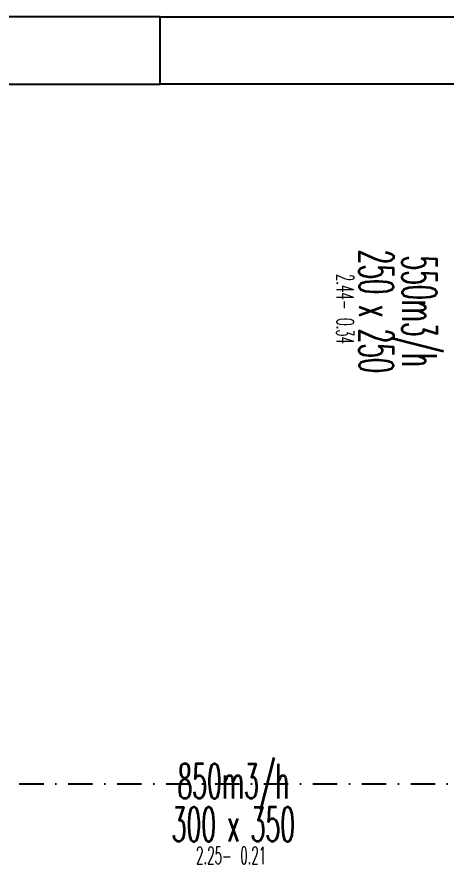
# Model space of a CAD drawing. Header units: inches. Extents: x -772 to 6765, y -813 to 4093.
# Drawn here: x 5332.2 to 5555.8, y 1208.2 to 1650 of the extents above; entities that cross this region are included whole.
import ezdxf
from ezdxf.enums import TextEntityAlignment as Align

# ---------------------------------------------------------------- set-up
doc = ezdxf.new("R2010")
doc.units = ezdxf.units.IN
doc.header["$MEASUREMENT"] = 0
doc.linetypes.add('DASHDOT', pattern=[25.4, 12.7, -6.35, 0, -6.35])
doc.layers.add('H_STR_Aks', color=250, linetype='DASHDOT')
doc.layers.add('MTY-UFLEME-KANALI', color=20, linetype='Continuous')
doc.layers.add('HIZ-PA', color=253, linetype='Continuous', lineweight=0, transparency=0.5)
doc.layers.add('MTY-UFLEME-KANALI-CAP', color=21, linetype='Continuous', lineweight=0)
doc.styles.add('CAP', font='simplxtw.shx', dxfattribs={"width": 0.65})

# ---------------------------------------------------------------- blocks, each defined once
blk = doc.blocks.new('*U230')
at = {"layer": 'HIZ-PA', "color": 3, "style": 'CAP', "width": 0.5}
blk.add_attdef('HIZ', text='', height=0.5, dxfattribs=at).set_placement((-0.049, -1.954), align=Align.BOTTOM_RIGHT)
blk.add_attdef('PA', text='', height=0.5, dxfattribs=at).set_placement((0.201, -1.954), align=Align.BOTTOM_LEFT)
at = {"layer": 'MTY-UFLEME-KANALI-CAP', "color": 7, "style": 'CAP', "width": 0.5}
for tag, p in [('DEBI', (0.001, -0.204)), ('X', (0.001, -1.454))]:
    blk.add_attdef(tag, text='', height=1, dxfattribs=at).set_placement(p, align=Align.BOTTOM_CENTER)
blk.add_attdef('A', text='', height=1, dxfattribs=at).set_placement((-0.499, -1.454), align=Align.BOTTOM_RIGHT)
blk.add_attdef('B', text='', height=1, dxfattribs=at).set_placement((0.501, -1.454), align=Align.BOTTOM_LEFT)
blk = doc.blocks.new('mekanik')
at = {"layer": 'MTY-UFLEME-KANALI'}
for points in [[(24257.5, 8490), (24257.5, 8455), (24676.79, 8455), (24676.79, 8490)], [(24867.25, 8490), (24867.25, 8455), (24676.79, 8455), (24676.79, 8490)]]:
    blk.add_lwpolyline(points, close=True, dxfattribs=at)
at = {"layer": 'MTY-UFLEME-KANALI-CAP', "xscale": 18, "yscale": 18, "zscale": 18, "rotation": 269.9999999999989}
blk.add_blockref('*U230', (24801.28, 8336.51), dxfattribs=at).add_auto_attribs({'DEBI': '550m3/h', 'X': 'x', 'A': '250', 'B': '250', 'PA': '0.34', 'HIZ': '2.44-'})
at = {"layer": 'MTY-UFLEME-KANALI-CAP', "xscale": 18, "yscale": 18, "zscale": 18}
blk.add_blockref('*U230', (24714.98, 8080.65), dxfattribs=at).add_auto_attribs({'DEBI': '850m3/h', 'X': 'x', 'A': '300', 'B': '350', 'PA': '0.21', 'HIZ': '2.25-'})

msp = doc.modelspace()

# ---------------------------------------------------------------- linework, layer by layer
at = {"layer": 'H_STR_Aks'}
msp.add_line((-659.05, 1250), (6664.51, 1250), dxfattribs=at)

# ---------------------------------------------------------------- block references
msp.add_blockref('mekanik', (-19270, -6840))

doc.saveas('drawing.dxf')
